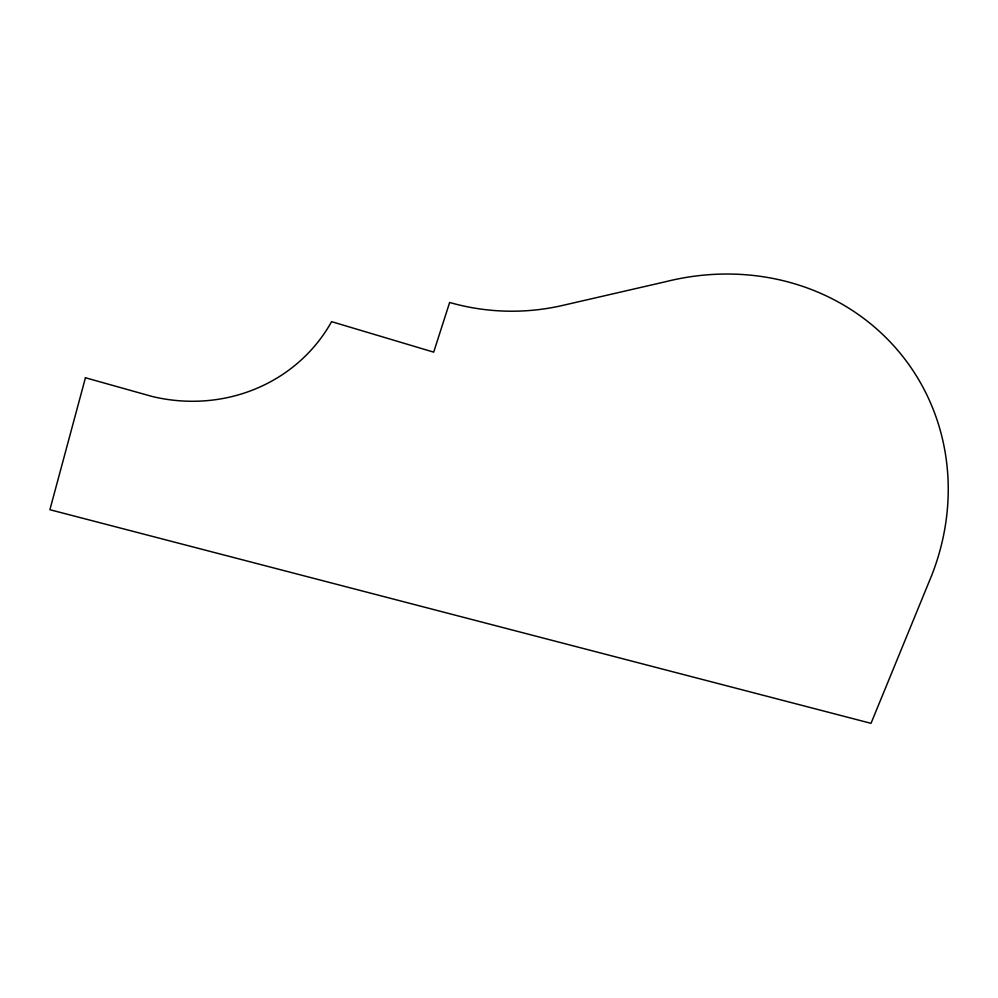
<?xml version="1.0" encoding="UTF-8"?>
<svg xmlns="http://www.w3.org/2000/svg" width="998" height="998" viewBox="0 0 998 998"><rect width="100%" height="100%" fill="white"/><g stroke="black" fill="none" stroke-linecap="round" stroke-linejoin="round"><path stroke-width="1.5" d="M85.441 377.768L49.9 509.716L871.017 723.338L931.633 575.547A245.396 226.434 -35.1 0 0 893.672 345.707A245.396 226.434 -35.1 0 0 665.703 281.698L562.523 305.45A241.504 233.457 88.1 0 1 449.636 302.481L433.693 352.144L331.586 321.655A167.714 159.231 29.4 0 1 152.395 396.53L85.441 377.768"/></g></svg>
